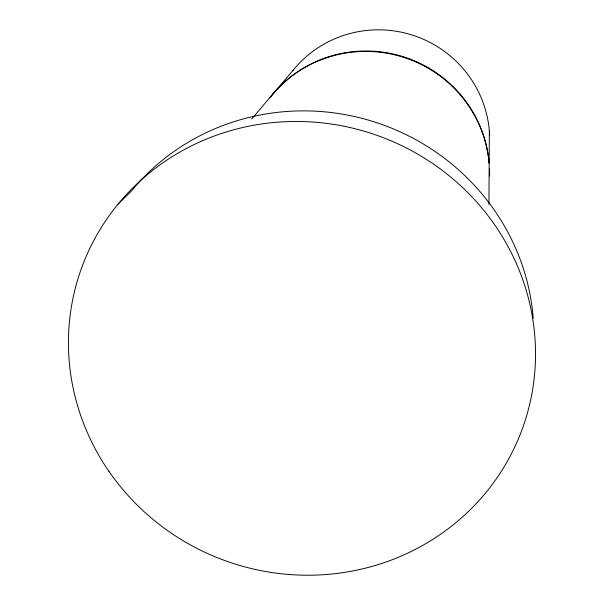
<?xml version="1.0" encoding="UTF-8"?>
<svg xmlns="http://www.w3.org/2000/svg" width="605" height="605" viewBox="0 0 605 605"><rect width="100%" height="100%" fill="white"/><g stroke="black" fill="none" stroke-linecap="round" stroke-linejoin="round"><path stroke-width="0.91" d="M488.931 204.452L489.173 163.879A122.732 120.592 20.3 0 0 401.886 56.825A122.732 120.592 20.3 0 0 270.132 97.382M489.362 131.111L489.173 163.146A122.452 120.335 20.3 0 0 401.637 56.197A122.452 120.335 20.3 0 0 270.057 97.526M251.748 118.92L271.879 95.219M272.371 94.645L293.841 69.371M117.824 204.399L131.527 190.923A226.043 218.05 20.3 0 1 373.913 121.779A226.043 218.05 20.3 0 1 533.232 318.154M489.46 168.515A122.732 120.592 20.3 0 1 489.551 176.01M489.498 168.704A122.452 120.335 20.3 0 1 489.551 175.246M292.684 70.793A110.481 108.976 20.3 0 1 413.434 35.453A110.481 108.976 20.3 0 1 489.642 135.709M109.013 471.446A234.589 225.801 20.3 0 0 512.405 451.829A234.589 225.801 20.3 0 0 284.524 121.749A234.589 225.801 20.3 0 0 109.013 471.446"/></g></svg>
